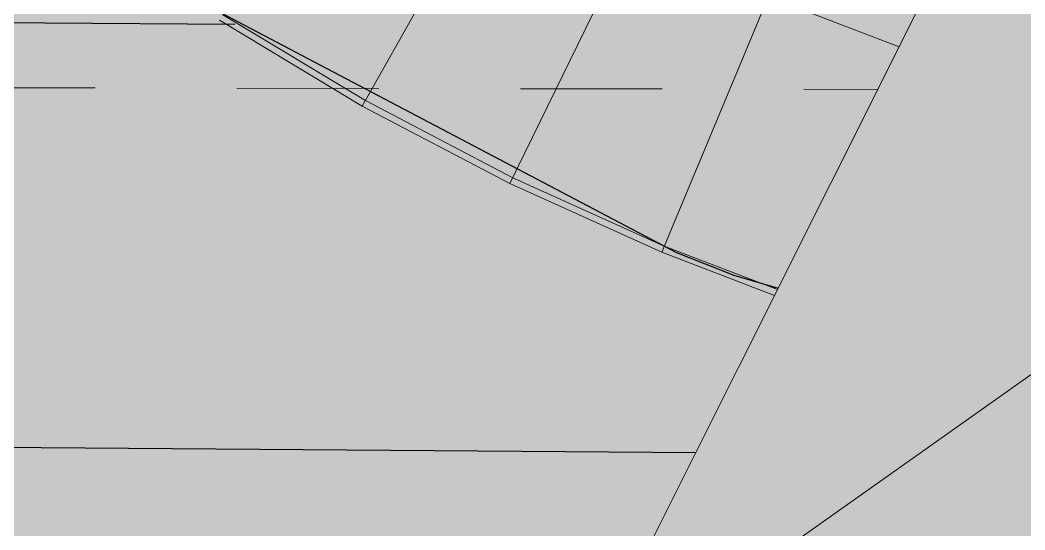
# Model space of a CAD drawing. Header units: metres. Extents: x -1147 to -802, y 5 to 567.
# Drawn here: x -1012.138 to -1011.429, y 509.243 to 509.603 of the extents above; entities that cross this region are included whole.
import ezdxf

# ---------------------------------------------------------------- set-up
doc = ezdxf.new("R2010")
doc.units = ezdxf.units.M
doc.linetypes.add('JacobsDash', pattern=[0.0045, 0.003, -0.0015])
for name, color, linetype, lineweight in [('A-DETL', 7, 'Continuous', 13), ('A-DETL-GENF', 7, 'Continuous', 9), ('A-FLOR', 7, 'Continuous', 50), ('A-FLOR-PATT', 7, 'Continuous', 40), ('S-BEAM-HDLN', 7, 'JacobsDash', 15)]:
    doc.layers.add(name, color=color, linetype=linetype, lineweight=lineweight)

# ---------------------------------------------------------------- blocks, each defined once
blk = doc.blocks.new('T2DPAA-T2D-C3S-RW-M2D-100010_dwg-40802999-DRG-2873010 - GENERAL ARRANGEMENT PLAN')
at = {"color": 254, "lineweight": 25, "true_color": 0xd5d5d5}
for p, q in [((22.83924, -624.8141), (22.88949, -625.00887)), ((22.54918, -624.89072), (22.68085, -625.40101)), ((22.89982, -624.97614), (22.81369, -625.35146)), ((22.81369, -625.35146), (22.80859, -625.39451)), ((22.80859, -625.39451), (22.80789, -625.42728))]:
    blk.add_line(p, q, dxfattribs=at)
blk = doc.blocks.new('T2DPAA-T2D-PWC-RW-M2D-100010_RoadDesign_rvt-1-DRG-2873010 - GENERAL ARRANGEMENT PLAN')
at = {"color": 254, "lineweight": 18, "true_color": 0xe3e3e3, "rotation": 75.11694444444437}
blk.add_blockref('T2DPAA-T2D-C3S-RW-M2D-100010_dwg-40802999-DRG-2873010 - GENERAL ARRANGEMENT PLAN', (-1722.33704, 648.01046), dxfattribs=at)

msp = doc.modelspace()

# ---------------------------------------------------------------- hatches: boundary and pattern name
at = {"layer": 'A-DETL-GENF', "true_color": 0xffffff}
msp.add_hatch(color=7, dxfattribs=at).paths.add_polyline_path([(-1010.99348, 509.12402), (-1011.37112, 509.87782), (-1011.74728, 509.12402), (-1011.37093, 509.12402)])
at = {"layer": 'A-FLOR-PATT', "lineweight": 5, "true_color": 0xe1e1e1}
for points in [[(-1017.1322, 507.70122), (-1011.63282, 509.35441), (-1011.37038, 509.87782), (-1011.17716, 509.49139), (-1010.97289, 509.5528), (-1014.15038, 524.8162), (-1017.06286, 508.09921)], [(-1010.97638, 507.68328), (-1010.97289, 509.5528), (-1011.17716, 509.49139), (-1010.99311, 509.12328), (-1011.74764, 509.12476), (-1011.63282, 509.35441), (-1017.1322, 507.70122), (-1017.1322, 507.69477), (-1011.39984, 507.68407)]]:
    msp.add_hatch(color=254, dxfattribs=at).paths.add_polyline_path(points)

# ---------------------------------------------------------------- linework, layer by layer
at = {"layer": 'A-DETL', "color": 6, "lineweight": 15, "true_color": 0xff00ff}
for p, q in [((-1011.37075, 509.87855), (-1011.74801, 509.12402)), ((-1011.74801, 509.12402), (-1011.37075, 509.39113))]:
    msp.add_line(p, q, dxfattribs=at)
at = {"layer": 'A-FLOR', "lineweight": 15}
for p, q in [((-1011.80062, 509.71283), (-1011.89659, 509.54248)), ((-1011.70666, 509.66348), (-1011.79242, 509.48778)), ((-1011.60995, 509.61975), (-1011.68522, 509.4393)), ((-1011.51779, 509.58446), (-1011.60995, 509.61975)), ((-1011.99735, 509.60323), (-1011.89659, 509.54248)), ((-1011.89438, 509.5464), (-1011.99494, 509.60699)), ((-1011.79044, 509.49185), (-1011.89438, 509.5464)), ((-1011.89659, 509.54248), (-1011.79242, 509.48778)), ((-1011.68346, 509.44351), (-1011.79044, 509.49185)), ((-1011.79242, 509.48778), (-1011.68522, 509.4393)), ((-1011.68522, 509.4393), (-1011.60561, 509.40882)), ((-1011.60355, 509.41294), (-1011.68346, 509.44351))]:
    msp.add_line(p, q, dxfattribs=at)
at = {"layer": 'S-BEAM-HDLN'}
msp.add_line((-1024.98496, 509.57943), (-1011.53286, 509.55432), dxfattribs=at)

# ---------------------------------------------------------------- block references
at = {"lineweight": 5}
msp.add_blockref('T2DPAA-T2D-PWC-RW-M2D-100010_RoadDesign_rvt-1-DRG-2873010 - GENERAL ARRANGEMENT PLAN', (100.43042, 0), dxfattribs=at)

doc.saveas('drawing.dxf')
